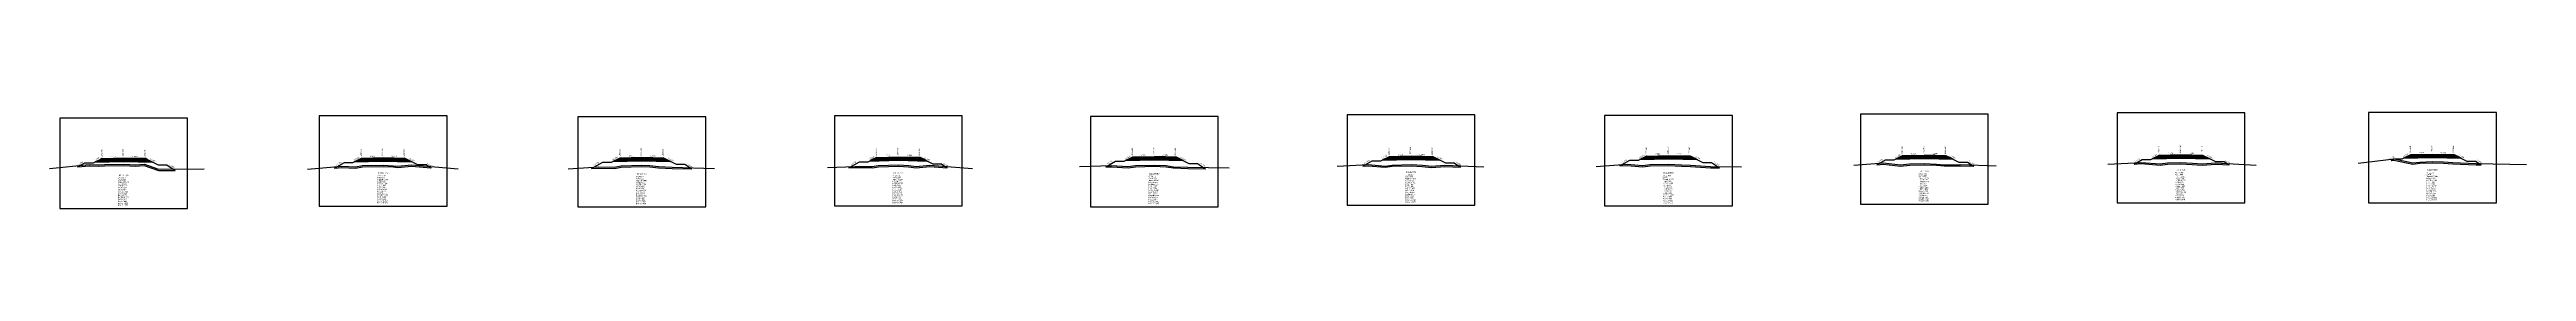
# Model space of a CAD drawing. Extents: x -7 to 78429, y 1189 to 1262.
# Drawn here: x 69236 to 69812, y 1191 to 1213 of the extents above; entities that cross this region are included whole.
import ezdxf
from ezdxf.enums import TextEntityAlignment as Align

# ---------------------------------------------------------------- set-up
doc = ezdxf.new("R2010")
doc.units = 0

msp = doc.modelspace()

# ---------------------------------------------------------------- linework, layer by layer
at = {"layer": 'A4_BORDER', "color": 7}
for points in [[(69238.833, 1190.614), (69268.533, 1190.614), (69268.533, 1211.614), (69238.833, 1211.614), (69238.833, 1190.614)], [(69299.074, 1191.156), (69328.774, 1191.156), (69328.774, 1212.156), (69299.074, 1212.156), (69299.074, 1191.156)], [(69359.139, 1190.938), (69388.839, 1190.938), (69388.839, 1211.938), (69359.139, 1211.938), (69359.139, 1190.938)], [(69418.735, 1191.182), (69448.435, 1191.182), (69448.435, 1212.182), (69418.735, 1212.182), (69418.735, 1191.182)], [(69478.188, 1190.992), (69507.888, 1190.992), (69507.888, 1211.992), (69478.188, 1211.992), (69478.188, 1190.992)], [(69537.792, 1191.362), (69567.492, 1191.362), (69567.492, 1212.362), (69537.792, 1212.362), (69537.792, 1191.362)], [(69597.585, 1191.206), (69627.285, 1191.206), (69627.285, 1212.206), (69597.585, 1212.206), (69597.585, 1191.206)], [(69656.988, 1191.564), (69686.688, 1191.564), (69686.688, 1212.564), (69656.988, 1212.564), (69656.988, 1191.564)], [(69716.587, 1191.877), (69746.287, 1191.877), (69746.287, 1212.877), (69716.587, 1212.877), (69716.587, 1191.877)], [(69774.99, 1191.909), (69804.69, 1191.909), (69804.69, 1212.909), (69774.99, 1212.909), (69774.99, 1191.909)]]:
    msp.add_lwpolyline(points, dxfattribs=at)
at = {"layer": 'CLEAR_GROUND', "color": 8}
for points in [[(69242.945, 1200.249), (69245.647, 1200.511), (69247.73, 1200.433), (69249.25, 1200.544), (69253.67, 1200.592), (69255.11, 1200.528), (69256.314, 1200.427), (69258.444, 1200.631), (69261.729, 1199.423), (69265.6, 1199.464)], [(69302.645, 1200.006), (69304.316, 1200.162), (69307.506, 1199.969), (69309.133, 1200.264), (69313.941, 1200.353), (69316.225, 1200.257), (69317.352, 1200.107), (69320.55, 1200.424), (69325.077, 1200.039)], [(69362.345, 1199.877), (69364.011, 1199.986), (69367.64, 1199.922), (69369.243, 1200.243), (69373.965, 1200.37), (69375.857, 1200.299), (69377.862, 1200.036), (69381.048, 1199.924), (69385.639, 1199.788)], [(69422.045, 1200.032), (69423.576, 1200.102), (69427.542, 1200.044), (69428.953, 1200.295), (69433.585, 1200.421), (69435.948, 1200.307), (69437.709, 1200.056), (69440.896, 1200.38), (69444.945, 1200.076)], [(69481.745, 1200.279), (69483.084, 1200.322), (69486.914, 1200.077), (69488.645, 1200.315), (69492.968, 1200.411), (69495.781, 1200.263), (69497.471, 1200.018), (69500.821, 1199.884), (69504.909, 1199.842)], [(69541.445, 1200.439), (69542.721, 1200.504), (69546.658, 1200.173), (69548.277, 1200.403), (69552.674, 1200.545), (69555.254, 1200.398), (69557.361, 1200.137), (69560.466, 1200.373), (69564.116, 1200.212)], [(69601.145, 1200.493), (69602.864, 1200.632), (69606.436, 1200.265), (69608.205, 1200.504), (69612.419, 1200.615), (69615.444, 1200.452), (69617.556, 1200.336), (69622.177, 1200.071), (69624.304, 1200.056)], [(69660.845, 1200.769), (69662.348, 1200.886), (69666.313, 1200.449), (69668.445, 1200.674), (69671.821, 1200.781), (69674.644, 1200.646), (69676.42, 1200.486), (69680.214, 1200.553), (69683.329, 1200.414)], [(69720.545, 1200.933), (69722.198, 1201.028), (69726.6, 1200.646), (69728.337, 1200.882), (69731.431, 1200.983), (69734.065, 1200.826), (69736.341, 1200.677), (69739.53, 1200.887), (69742.617, 1200.727)], [(69780.245, 1201.781), (69780.913, 1201.863), (69785.31, 1200.891), (69786.92, 1201.111), (69789.833, 1201.204), (69792.425, 1201.128), (69794.588, 1200.997), (69799.993, 1200.784), (69801.134, 1200.759)]]:
    msp.add_lwpolyline(points, dxfattribs=at)
at = {"layer": 'DESIGN_ROAD_TRIMMED', "color": 1}
for points in [[(69242.945, 1200.249), (69244.683, 1201.242), (69246.683, 1201.242), (69248.683, 1202.242), (69248.683, 1202.242), (69248.578, 1202.189), (69248.578, 1202.189), (69248.262, 1202.031), (69248.262, 1202.031), (69247.947, 1201.874), (69247.947, 1201.874), (69247.631, 1201.716), (69247.631, 1201.716), (69247.315, 1201.558), (69247.315, 1201.558), (69246.999, 1201.4), (69253.683, 1201.567), (69253.683, 1201.717), (69253.683, 1201.717), (69253.683, 1201.867), (69253.683, 1201.867), (69253.683, 1202.017), (69253.683, 1202.017), (69253.683, 1202.167), (69253.683, 1202.167), (69253.683, 1202.317), (69253.683, 1202.317), (69253.683, 1202.367), (69253.683, 1202.367), (69253.683, 1202.367), (69253.683, 1202.367), (69253.683, 1202.367), (69253.683, 1202.317), (69253.683, 1202.317), (69253.683, 1202.167), (69253.683, 1202.167), (69253.683, 1202.017), (69253.683, 1202.017), (69253.683, 1201.867), (69253.683, 1201.867), (69253.683, 1201.717), (69253.683, 1201.717), (69253.683, 1201.567), (69260.368, 1201.4), (69260.052, 1201.558), (69260.052, 1201.558), (69259.736, 1201.716), (69259.736, 1201.716), (69259.42, 1201.874), (69259.42, 1201.874), (69259.105, 1202.031), (69259.105, 1202.031), (69258.789, 1202.189), (69258.789, 1202.189), (69258.683, 1202.242), (69258.683, 1202.242), (69261.683, 1200.742), (69263.683, 1200.742), (69265.6, 1199.464)], [(69302.645, 1200.006), (69304.924, 1201.308), (69306.924, 1201.308), (69308.924, 1202.308), (69308.924, 1202.308), (69308.819, 1202.255), (69308.819, 1202.255), (69308.503, 1202.097), (69308.503, 1202.097), (69308.187, 1201.94), (69308.187, 1201.94), (69307.871, 1201.782), (69307.871, 1201.782), (69307.556, 1201.624), (69307.556, 1201.624), (69307.24, 1201.466), (69313.924, 1201.633), (69313.924, 1201.783), (69313.924, 1201.783), (69313.924, 1201.933), (69313.924, 1201.933), (69313.924, 1202.083), (69313.924, 1202.083), (69313.924, 1202.233), (69313.924, 1202.233), (69313.924, 1202.383), (69313.924, 1202.383), (69313.924, 1202.433), (69313.924, 1202.433), (69313.924, 1202.433), (69313.924, 1202.433), (69313.924, 1202.433), (69313.924, 1202.383), (69313.924, 1202.383), (69313.924, 1202.233), (69313.924, 1202.233), (69313.924, 1202.083), (69313.924, 1202.083), (69313.924, 1201.933), (69313.924, 1201.933), (69313.924, 1201.783), (69313.924, 1201.783), (69313.924, 1201.633), (69320.608, 1201.466), (69320.292, 1201.624), (69320.292, 1201.624), (69319.977, 1201.782), (69319.977, 1201.782), (69319.661, 1201.94), (69319.661, 1201.94), (69319.345, 1202.097), (69319.345, 1202.097), (69319.029, 1202.255), (69319.029, 1202.255), (69318.924, 1202.308), (69318.924, 1202.308), (69321.924, 1200.808), (69323.924, 1200.808), (69325.077, 1200.039)], [(69362.345, 1199.877), (69364.989, 1201.388), (69366.989, 1201.388), (69368.989, 1202.388), (69368.989, 1202.388), (69368.884, 1202.335), (69368.884, 1202.335), (69368.568, 1202.177), (69368.568, 1202.177), (69368.253, 1202.02), (69368.253, 1202.02), (69367.937, 1201.862), (69367.937, 1201.862), (69367.621, 1201.704), (69367.621, 1201.704), (69367.305, 1201.546), (69373.989, 1201.713), (69373.989, 1201.863), (69373.989, 1201.863), (69373.989, 1202.013), (69373.989, 1202.013), (69373.989, 1202.163), (69373.989, 1202.163), (69373.989, 1202.313), (69373.989, 1202.313), (69373.989, 1202.463), (69373.989, 1202.463), (69373.989, 1202.513), (69373.989, 1202.513), (69373.989, 1202.513), (69373.989, 1202.513), (69373.989, 1202.513), (69373.989, 1202.463), (69373.989, 1202.463), (69373.989, 1202.313), (69373.989, 1202.313), (69373.989, 1202.163), (69373.989, 1202.163), (69373.989, 1202.013), (69373.989, 1202.013), (69373.989, 1201.863), (69373.989, 1201.863), (69373.989, 1201.713), (69380.674, 1201.546), (69380.358, 1201.704), (69380.358, 1201.704), (69380.042, 1201.862), (69380.042, 1201.862), (69379.726, 1202.02), (69379.726, 1202.02), (69379.411, 1202.177), (69379.411, 1202.177), (69379.095, 1202.335), (69379.095, 1202.335), (69378.989, 1202.388), (69378.989, 1202.388), (69381.989, 1200.888), (69383.989, 1200.888), (69385.639, 1199.788)], [(69422.045, 1200.032), (69424.585, 1201.483), (69426.585, 1201.483), (69428.585, 1202.483), (69428.585, 1202.483), (69428.48, 1202.43), (69428.48, 1202.43), (69428.164, 1202.272), (69428.164, 1202.272), (69427.848, 1202.115), (69427.848, 1202.115), (69427.532, 1201.957), (69427.532, 1201.957), (69427.217, 1201.799), (69427.217, 1201.799), (69426.901, 1201.641), (69433.585, 1201.808), (69433.585, 1201.958), (69433.585, 1201.958), (69433.585, 1202.108), (69433.585, 1202.108), (69433.585, 1202.258), (69433.585, 1202.258), (69433.585, 1202.408), (69433.585, 1202.408), (69433.585, 1202.558), (69433.585, 1202.558), (69433.585, 1202.608), (69433.585, 1202.608), (69433.585, 1202.608), (69433.585, 1202.608), (69433.585, 1202.608), (69433.585, 1202.558), (69433.585, 1202.558), (69433.585, 1202.408), (69433.585, 1202.408), (69433.585, 1202.258), (69433.585, 1202.258), (69433.585, 1202.108), (69433.585, 1202.108), (69433.585, 1201.958), (69433.585, 1201.958), (69433.585, 1201.808), (69440.269, 1201.641), (69439.953, 1201.799), (69439.953, 1201.799), (69439.638, 1201.957), (69439.638, 1201.957), (69439.322, 1202.115), (69439.322, 1202.115), (69439.006, 1202.272), (69439.006, 1202.272), (69438.69, 1202.43), (69438.69, 1202.43), (69438.585, 1202.483), (69438.585, 1202.483), (69441.585, 1200.983), (69443.585, 1200.983), (69444.945, 1200.076)], [(69481.745, 1200.279), (69484.038, 1201.589), (69486.038, 1201.589), (69488.038, 1202.589), (69488.038, 1202.589), (69487.933, 1202.536), (69487.933, 1202.536), (69487.617, 1202.378), (69487.617, 1202.378), (69487.301, 1202.221), (69487.301, 1202.221), (69486.985, 1202.063), (69486.985, 1202.063), (69486.67, 1201.905), (69486.67, 1201.905), (69486.354, 1201.747), (69493.038, 1201.914), (69493.038, 1202.064), (69493.038, 1202.064), (69493.038, 1202.214), (69493.038, 1202.214), (69493.038, 1202.364), (69493.038, 1202.364), (69493.038, 1202.514), (69493.038, 1202.514), (69493.038, 1202.664), (69493.038, 1202.664), (69493.038, 1202.714), (69493.038, 1202.714), (69493.038, 1202.714), (69493.038, 1202.714), (69493.038, 1202.714), (69493.038, 1202.664), (69493.038, 1202.664), (69493.038, 1202.514), (69493.038, 1202.514), (69493.038, 1202.364), (69493.038, 1202.364), (69493.038, 1202.214), (69493.038, 1202.214), (69493.038, 1202.064), (69493.038, 1202.064), (69493.038, 1201.914), (69499.722, 1201.747), (69499.406, 1201.905), (69499.406, 1201.905), (69499.091, 1202.063), (69499.091, 1202.063), (69498.775, 1202.221), (69498.775, 1202.221), (69498.459, 1202.378), (69498.459, 1202.378), (69498.143, 1202.536), (69498.143, 1202.536), (69498.038, 1202.589), (69498.038, 1202.589), (69501.038, 1201.089), (69503.038, 1201.089), (69504.909, 1199.842)], [(69541.445, 1200.439), (69543.642, 1201.695), (69545.642, 1201.695), (69547.642, 1202.695), (69547.642, 1202.695), (69547.537, 1202.642), (69547.537, 1202.642), (69547.221, 1202.484), (69547.221, 1202.484), (69546.906, 1202.327), (69546.906, 1202.327), (69546.59, 1202.169), (69546.59, 1202.169), (69546.274, 1202.011), (69546.274, 1202.011), (69545.958, 1201.853), (69552.642, 1202.02), (69552.642, 1202.17), (69552.642, 1202.17), (69552.642, 1202.32), (69552.642, 1202.32), (69552.642, 1202.47), (69552.642, 1202.47), (69552.642, 1202.62), (69552.642, 1202.62), (69552.642, 1202.77), (69552.642, 1202.77), (69552.642, 1202.82), (69552.642, 1202.82), (69552.642, 1202.82), (69552.642, 1202.82), (69552.642, 1202.82), (69552.642, 1202.77), (69552.642, 1202.77), (69552.642, 1202.62), (69552.642, 1202.62), (69552.642, 1202.47), (69552.642, 1202.47), (69552.642, 1202.32), (69552.642, 1202.32), (69552.642, 1202.17), (69552.642, 1202.17), (69552.642, 1202.02), (69559.327, 1201.853), (69559.011, 1202.011), (69559.011, 1202.011), (69558.695, 1202.169), (69558.695, 1202.169), (69558.379, 1202.327), (69558.379, 1202.327), (69558.063, 1202.484), (69558.063, 1202.484), (69557.748, 1202.642), (69557.748, 1202.642), (69557.642, 1202.695), (69557.642, 1202.695), (69560.642, 1201.195), (69562.642, 1201.195), (69564.116, 1200.212)], [(69601.145, 1200.493), (69603.435, 1201.802), (69605.435, 1201.802), (69607.435, 1202.802), (69607.435, 1202.802), (69607.33, 1202.749), (69607.33, 1202.749), (69607.014, 1202.591), (69607.014, 1202.591), (69606.698, 1202.434), (69606.698, 1202.434), (69606.382, 1202.276), (69606.382, 1202.276), (69606.066, 1202.118), (69606.066, 1202.118), (69605.751, 1201.96), (69612.435, 1202.127), (69612.435, 1202.277), (69612.435, 1202.277), (69612.435, 1202.427), (69612.435, 1202.427), (69612.435, 1202.577), (69612.435, 1202.577), (69612.435, 1202.727), (69612.435, 1202.727), (69612.435, 1202.877), (69612.435, 1202.877), (69612.435, 1202.927), (69612.435, 1202.927), (69612.435, 1202.927), (69612.435, 1202.927), (69612.435, 1202.927), (69612.435, 1202.877), (69612.435, 1202.877), (69612.435, 1202.727), (69612.435, 1202.727), (69612.435, 1202.577), (69612.435, 1202.577), (69612.435, 1202.427), (69612.435, 1202.427), (69612.435, 1202.277), (69612.435, 1202.277), (69612.435, 1202.127), (69619.119, 1201.96), (69618.803, 1202.118), (69618.803, 1202.118), (69618.487, 1202.276), (69618.487, 1202.276), (69618.172, 1202.434), (69618.172, 1202.434), (69617.856, 1202.591), (69617.856, 1202.591), (69617.54, 1202.749), (69617.54, 1202.749), (69617.435, 1202.802), (69617.435, 1202.802), (69620.435, 1201.302), (69622.435, 1201.302), (69624.304, 1200.056)], [(69660.845, 1200.769), (69662.838, 1201.908), (69664.838, 1201.908), (69666.838, 1202.908), (69666.838, 1202.908), (69666.733, 1202.855), (69666.733, 1202.855), (69666.417, 1202.697), (69666.417, 1202.697), (69666.102, 1202.54), (69666.102, 1202.54), (69665.786, 1202.382), (69665.786, 1202.382), (69665.47, 1202.224), (69665.47, 1202.224), (69665.154, 1202.066), (69671.838, 1202.233), (69671.838, 1202.383), (69671.838, 1202.383), (69671.838, 1202.533), (69671.838, 1202.533), (69671.838, 1202.683), (69671.838, 1202.683), (69671.838, 1202.833), (69671.838, 1202.833), (69671.838, 1202.983), (69671.838, 1202.983), (69671.838, 1203.033), (69671.838, 1203.033), (69671.838, 1203.033), (69671.838, 1203.033), (69671.838, 1203.033), (69671.838, 1202.983), (69671.838, 1202.983), (69671.838, 1202.833), (69671.838, 1202.833), (69671.838, 1202.683), (69671.838, 1202.683), (69671.838, 1202.533), (69671.838, 1202.533), (69671.838, 1202.383), (69671.838, 1202.383), (69671.838, 1202.233), (69678.523, 1202.066), (69678.207, 1202.224), (69678.207, 1202.224), (69677.891, 1202.382), (69677.891, 1202.382), (69677.575, 1202.54), (69677.575, 1202.54), (69677.259, 1202.697), (69677.259, 1202.697), (69676.944, 1202.855), (69676.944, 1202.855), (69676.838, 1202.908), (69676.838, 1202.908), (69679.838, 1201.408), (69681.838, 1201.408), (69683.329, 1200.414)], [(69720.545, 1200.933), (69722.437, 1202.014), (69724.437, 1202.014), (69726.437, 1203.014), (69726.437, 1203.014), (69726.332, 1202.961), (69726.332, 1202.961), (69726.016, 1202.803), (69726.016, 1202.803), (69725.701, 1202.646), (69725.701, 1202.646), (69725.385, 1202.488), (69725.385, 1202.488), (69725.069, 1202.33), (69725.069, 1202.33), (69724.753, 1202.172), (69731.437, 1202.339), (69731.437, 1202.489), (69731.437, 1202.489), (69731.437, 1202.639), (69731.437, 1202.639), (69731.437, 1202.789), (69731.437, 1202.789), (69731.437, 1202.939), (69731.437, 1202.939), (69731.437, 1203.089), (69731.437, 1203.089), (69731.437, 1203.139), (69731.437, 1203.139), (69731.437, 1203.139), (69731.437, 1203.139), (69731.437, 1203.139), (69731.437, 1203.089), (69731.437, 1203.089), (69731.437, 1202.939), (69731.437, 1202.939), (69731.437, 1202.789), (69731.437, 1202.789), (69731.437, 1202.639), (69731.437, 1202.639), (69731.437, 1202.489), (69731.437, 1202.489), (69731.437, 1202.339), (69738.122, 1202.172), (69737.806, 1202.33), (69737.806, 1202.33), (69737.49, 1202.488), (69737.49, 1202.488), (69737.174, 1202.646), (69737.174, 1202.646), (69736.858, 1202.803), (69736.858, 1202.803), (69736.543, 1202.961), (69736.543, 1202.961), (69736.437, 1203.014), (69736.437, 1203.014), (69739.437, 1201.514), (69741.437, 1201.514), (69742.617, 1200.727)], [(69780.245, 1201.781), (69780.84, 1202.121), (69782.84, 1202.121), (69784.84, 1203.121), (69784.84, 1203.121), (69784.735, 1203.068), (69784.735, 1203.068), (69784.419, 1202.91), (69784.419, 1202.91), (69784.103, 1202.753), (69784.103, 1202.753), (69783.788, 1202.595), (69783.788, 1202.595), (69783.472, 1202.437), (69783.472, 1202.437), (69783.156, 1202.279), (69789.84, 1202.446), (69789.84, 1202.596), (69789.84, 1202.596), (69789.84, 1202.746), (69789.84, 1202.746), (69789.84, 1202.896), (69789.84, 1202.896), (69789.84, 1203.046), (69789.84, 1203.046), (69789.84, 1203.196), (69789.84, 1203.196), (69789.84, 1203.246), (69789.84, 1203.246), (69789.84, 1203.246), (69789.84, 1203.246), (69789.84, 1203.246), (69789.84, 1203.196), (69789.84, 1203.196), (69789.84, 1203.046), (69789.84, 1203.046), (69789.84, 1202.896), (69789.84, 1202.896), (69789.84, 1202.746), (69789.84, 1202.746), (69789.84, 1202.596), (69789.84, 1202.596), (69789.84, 1202.446), (69796.525, 1202.279), (69796.209, 1202.437), (69796.209, 1202.437), (69795.893, 1202.595), (69795.893, 1202.595), (69795.577, 1202.753), (69795.577, 1202.753), (69795.261, 1202.91), (69795.261, 1202.91), (69794.946, 1203.068), (69794.946, 1203.068), (69794.84, 1203.121), (69794.84, 1203.121), (69797.84, 1201.621), (69799.84, 1201.621), (69801.134, 1200.759)]]:
    msp.add_lwpolyline(points, dxfattribs=at)
at = {"layer": 'FINISHED_ROAD', "color": 2}
for points in [[(69244.683, 1201.242), (69246.683, 1201.242), (69248.683, 1202.242), (69248.683, 1202.242), (69253.683, 1202.367), (69258.683, 1202.242), (69258.683, 1202.242), (69261.683, 1200.742), (69263.683, 1200.742)], [(69304.924, 1201.308), (69306.924, 1201.308), (69308.924, 1202.308), (69308.924, 1202.308), (69313.924, 1202.433), (69318.924, 1202.308), (69318.924, 1202.308), (69321.924, 1200.808), (69323.924, 1200.808)], [(69364.989, 1201.388), (69366.989, 1201.388), (69368.989, 1202.388), (69368.989, 1202.388), (69373.989, 1202.513), (69378.989, 1202.388), (69378.989, 1202.388), (69381.989, 1200.888), (69383.989, 1200.888)], [(69424.585, 1201.483), (69426.585, 1201.483), (69428.585, 1202.483), (69428.585, 1202.483), (69433.585, 1202.608), (69438.585, 1202.483), (69438.585, 1202.483), (69441.585, 1200.983), (69443.585, 1200.983)], [(69484.038, 1201.589), (69486.038, 1201.589), (69488.038, 1202.589), (69488.038, 1202.589), (69493.038, 1202.714), (69498.038, 1202.589), (69498.038, 1202.589), (69501.038, 1201.089), (69503.038, 1201.089)], [(69543.642, 1201.695), (69545.642, 1201.695), (69547.642, 1202.695), (69547.642, 1202.695), (69552.642, 1202.82), (69557.642, 1202.695), (69557.642, 1202.695), (69560.642, 1201.195), (69562.642, 1201.195)], [(69603.435, 1201.802), (69605.435, 1201.802), (69607.435, 1202.802), (69607.435, 1202.802), (69612.435, 1202.927), (69617.435, 1202.802), (69617.435, 1202.802), (69620.435, 1201.302), (69622.435, 1201.302)], [(69662.838, 1201.908), (69664.838, 1201.908), (69666.838, 1202.908), (69666.838, 1202.908), (69671.838, 1203.033), (69676.838, 1202.908), (69676.838, 1202.908), (69679.838, 1201.408), (69681.838, 1201.408)], [(69722.437, 1202.014), (69724.437, 1202.014), (69726.437, 1203.014), (69726.437, 1203.014), (69731.437, 1203.139), (69736.437, 1203.014), (69736.437, 1203.014), (69739.437, 1201.514), (69741.437, 1201.514)], [(69780.84, 1202.121), (69782.84, 1202.121), (69784.84, 1203.121), (69784.84, 1203.121), (69789.84, 1203.246), (69794.84, 1203.121), (69794.84, 1203.121), (69797.84, 1201.621), (69799.84, 1201.621)]]:
    msp.add_lwpolyline(points, dxfattribs=at)
at = {"layer": 'LAYER_0', "color": 4}
for points in [[(69248.683, 1202.242), (69248.578, 1202.189), (69253.683, 1202.317), (69253.683, 1202.367)], [(69308.924, 1202.308), (69308.819, 1202.255), (69313.924, 1202.383), (69313.924, 1202.433)], [(69368.989, 1202.388), (69368.884, 1202.335), (69373.989, 1202.463), (69373.989, 1202.513)], [(69428.585, 1202.483), (69428.48, 1202.43), (69433.585, 1202.558), (69433.585, 1202.608)], [(69488.038, 1202.589), (69487.933, 1202.536), (69493.038, 1202.664), (69493.038, 1202.714)], [(69547.642, 1202.695), (69547.537, 1202.642), (69552.642, 1202.77), (69552.642, 1202.82)], [(69607.435, 1202.802), (69607.33, 1202.749), (69612.435, 1202.877), (69612.435, 1202.927)], [(69666.838, 1202.908), (69666.733, 1202.855), (69671.838, 1202.983), (69671.838, 1203.033)], [(69726.437, 1203.014), (69726.332, 1202.961), (69731.437, 1203.089), (69731.437, 1203.139)], [(69784.84, 1203.121), (69784.735, 1203.068), (69789.84, 1203.196), (69789.84, 1203.246)]]:
    msp.add_lwpolyline(points, dxfattribs=at)
at = {"layer": 'LAYER_1', "color": 4}
for points in [[(69248.578, 1202.189), (69248.262, 1202.031), (69253.683, 1202.167), (69253.683, 1202.317)], [(69308.819, 1202.255), (69308.503, 1202.097), (69313.924, 1202.233), (69313.924, 1202.383)], [(69368.884, 1202.335), (69368.568, 1202.177), (69373.989, 1202.313), (69373.989, 1202.463)], [(69428.48, 1202.43), (69428.164, 1202.272), (69433.585, 1202.408), (69433.585, 1202.558)], [(69487.933, 1202.536), (69487.617, 1202.378), (69493.038, 1202.514), (69493.038, 1202.664)], [(69547.537, 1202.642), (69547.221, 1202.484), (69552.642, 1202.62), (69552.642, 1202.77)], [(69607.33, 1202.749), (69607.014, 1202.591), (69612.435, 1202.727), (69612.435, 1202.877)], [(69666.733, 1202.855), (69666.417, 1202.697), (69671.838, 1202.833), (69671.838, 1202.983)], [(69726.332, 1202.961), (69726.016, 1202.803), (69731.437, 1202.939), (69731.437, 1203.089)], [(69784.735, 1203.068), (69784.419, 1202.91), (69789.84, 1203.046), (69789.84, 1203.196)]]:
    msp.add_lwpolyline(points, dxfattribs=at)
at = {"layer": 'LAYER_10', "color": 6}
for points in [[(69499.091, 1202.063), (69499.406, 1201.905), (69493.038, 1202.064), (69493.038, 1202.214)], [(69558.695, 1202.169), (69559.011, 1202.011), (69552.642, 1202.17), (69552.642, 1202.32)], [(69618.487, 1202.276), (69618.803, 1202.118), (69612.435, 1202.277), (69612.435, 1202.427)], [(69677.891, 1202.382), (69678.207, 1202.224), (69671.838, 1202.383), (69671.838, 1202.533)], [(69737.49, 1202.488), (69737.806, 1202.33), (69731.437, 1202.489), (69731.437, 1202.639)], [(69795.893, 1202.595), (69796.209, 1202.437), (69789.84, 1202.596), (69789.84, 1202.746)], [(69259.736, 1201.716), (69260.052, 1201.558), (69253.683, 1201.717), (69253.683, 1201.867)], [(69319.977, 1201.782), (69320.292, 1201.624), (69313.924, 1201.783), (69313.924, 1201.933)], [(69380.042, 1201.862), (69380.358, 1201.704), (69373.989, 1201.863), (69373.989, 1202.013)], [(69439.638, 1201.957), (69439.953, 1201.799), (69433.585, 1201.958), (69433.585, 1202.108)]]:
    msp.add_lwpolyline(points, dxfattribs=at)
at = {"layer": 'LAYER_11', "color": 6}
for points in [[(69618.803, 1202.118), (69619.119, 1201.96), (69612.435, 1202.127), (69612.435, 1202.277)], [(69678.207, 1202.224), (69678.523, 1202.066), (69671.838, 1202.233), (69671.838, 1202.383)], [(69737.806, 1202.33), (69738.122, 1202.172), (69731.437, 1202.339), (69731.437, 1202.489)], [(69796.209, 1202.437), (69796.525, 1202.279), (69789.84, 1202.446), (69789.84, 1202.596)], [(69260.052, 1201.558), (69260.368, 1201.4), (69253.683, 1201.567), (69253.683, 1201.717)], [(69320.292, 1201.624), (69320.608, 1201.466), (69313.924, 1201.633), (69313.924, 1201.783)], [(69380.358, 1201.704), (69380.674, 1201.546), (69373.989, 1201.713), (69373.989, 1201.863)], [(69439.953, 1201.799), (69440.269, 1201.641), (69433.585, 1201.808), (69433.585, 1201.958)], [(69499.406, 1201.905), (69499.722, 1201.747), (69493.038, 1201.914), (69493.038, 1202.064)], [(69559.011, 1202.011), (69559.327, 1201.853), (69552.642, 1202.02), (69552.642, 1202.17)]]:
    msp.add_lwpolyline(points, dxfattribs=at)
at = {"layer": 'LAYER_2', "color": 4}
for points in [[(69308.503, 1202.097), (69308.187, 1201.94), (69313.924, 1202.083), (69313.924, 1202.233)], [(69368.568, 1202.177), (69368.253, 1202.02), (69373.989, 1202.163), (69373.989, 1202.313)], [(69428.164, 1202.272), (69427.848, 1202.115), (69433.585, 1202.258), (69433.585, 1202.408)], [(69487.617, 1202.378), (69487.301, 1202.221), (69493.038, 1202.364), (69493.038, 1202.514)], [(69547.221, 1202.484), (69546.906, 1202.327), (69552.642, 1202.47), (69552.642, 1202.62)], [(69607.014, 1202.591), (69606.698, 1202.434), (69612.435, 1202.577), (69612.435, 1202.727)], [(69666.417, 1202.697), (69666.102, 1202.54), (69671.838, 1202.683), (69671.838, 1202.833)], [(69726.016, 1202.803), (69725.701, 1202.646), (69731.437, 1202.789), (69731.437, 1202.939)], [(69784.419, 1202.91), (69784.103, 1202.753), (69789.84, 1202.896), (69789.84, 1203.046)], [(69248.262, 1202.031), (69247.947, 1201.874), (69253.683, 1202.017), (69253.683, 1202.167)]]:
    msp.add_lwpolyline(points, dxfattribs=at)
at = {"layer": 'LAYER_3', "color": 4}
for points in [[(69427.848, 1202.115), (69427.532, 1201.957), (69433.585, 1202.108), (69433.585, 1202.258)], [(69487.301, 1202.221), (69486.985, 1202.063), (69493.038, 1202.214), (69493.038, 1202.364)], [(69546.906, 1202.327), (69546.59, 1202.169), (69552.642, 1202.32), (69552.642, 1202.47)], [(69606.698, 1202.434), (69606.382, 1202.276), (69612.435, 1202.427), (69612.435, 1202.577)], [(69666.102, 1202.54), (69665.786, 1202.382), (69671.838, 1202.533), (69671.838, 1202.683)], [(69725.701, 1202.646), (69725.385, 1202.488), (69731.437, 1202.639), (69731.437, 1202.789)], [(69784.103, 1202.753), (69783.788, 1202.595), (69789.84, 1202.746), (69789.84, 1202.896)], [(69247.947, 1201.874), (69247.631, 1201.716), (69253.683, 1201.867), (69253.683, 1202.017)], [(69308.187, 1201.94), (69307.871, 1201.782), (69313.924, 1201.933), (69313.924, 1202.083)], [(69368.253, 1202.02), (69367.937, 1201.862), (69373.989, 1202.013), (69373.989, 1202.163)]]:
    msp.add_lwpolyline(points, dxfattribs=at)
at = {"layer": 'LAYER_4', "color": 4}
for points in [[(69486.985, 1202.063), (69486.67, 1201.905), (69493.038, 1202.064), (69493.038, 1202.214)], [(69546.59, 1202.169), (69546.274, 1202.011), (69552.642, 1202.17), (69552.642, 1202.32)], [(69606.382, 1202.276), (69606.066, 1202.118), (69612.435, 1202.277), (69612.435, 1202.427)], [(69665.786, 1202.382), (69665.47, 1202.224), (69671.838, 1202.383), (69671.838, 1202.533)], [(69725.385, 1202.488), (69725.069, 1202.33), (69731.437, 1202.489), (69731.437, 1202.639)], [(69783.788, 1202.595), (69783.472, 1202.437), (69789.84, 1202.596), (69789.84, 1202.746)], [(69247.631, 1201.716), (69247.315, 1201.558), (69253.683, 1201.717), (69253.683, 1201.867)], [(69307.871, 1201.782), (69307.556, 1201.624), (69313.924, 1201.783), (69313.924, 1201.933)], [(69367.937, 1201.862), (69367.621, 1201.704), (69373.989, 1201.863), (69373.989, 1202.013)], [(69427.532, 1201.957), (69427.217, 1201.799), (69433.585, 1201.958), (69433.585, 1202.108)]]:
    msp.add_lwpolyline(points, dxfattribs=at)
at = {"layer": 'LAYER_5', "color": 4}
for points in [[(69606.066, 1202.118), (69605.751, 1201.96), (69612.435, 1202.127), (69612.435, 1202.277)], [(69665.47, 1202.224), (69665.154, 1202.066), (69671.838, 1202.233), (69671.838, 1202.383)], [(69725.069, 1202.33), (69724.753, 1202.172), (69731.437, 1202.339), (69731.437, 1202.489)], [(69783.472, 1202.437), (69783.156, 1202.279), (69789.84, 1202.446), (69789.84, 1202.596)], [(69247.315, 1201.558), (69246.999, 1201.4), (69253.683, 1201.567), (69253.683, 1201.717)], [(69307.556, 1201.624), (69307.24, 1201.466), (69313.924, 1201.633), (69313.924, 1201.783)], [(69367.621, 1201.704), (69367.305, 1201.546), (69373.989, 1201.713), (69373.989, 1201.863)], [(69427.217, 1201.799), (69426.901, 1201.641), (69433.585, 1201.808), (69433.585, 1201.958)], [(69486.67, 1201.905), (69486.354, 1201.747), (69493.038, 1201.914), (69493.038, 1202.064)], [(69546.274, 1202.011), (69545.958, 1201.853), (69552.642, 1202.02), (69552.642, 1202.17)]]:
    msp.add_lwpolyline(points, dxfattribs=at)
at = {"layer": 'LAYER_6', "color": 6}
for points in [[(69258.683, 1202.242), (69258.789, 1202.189), (69253.683, 1202.317), (69253.683, 1202.367)], [(69318.924, 1202.308), (69319.029, 1202.255), (69313.924, 1202.383), (69313.924, 1202.433)], [(69378.989, 1202.388), (69379.095, 1202.335), (69373.989, 1202.463), (69373.989, 1202.513)], [(69438.585, 1202.483), (69438.69, 1202.43), (69433.585, 1202.558), (69433.585, 1202.608)], [(69498.038, 1202.589), (69498.143, 1202.536), (69493.038, 1202.664), (69493.038, 1202.714)], [(69557.642, 1202.695), (69557.748, 1202.642), (69552.642, 1202.77), (69552.642, 1202.82)], [(69617.435, 1202.802), (69617.54, 1202.749), (69612.435, 1202.877), (69612.435, 1202.927)], [(69676.838, 1202.908), (69676.944, 1202.855), (69671.838, 1202.983), (69671.838, 1203.033)], [(69736.437, 1203.014), (69736.543, 1202.961), (69731.437, 1203.089), (69731.437, 1203.139)], [(69794.84, 1203.121), (69794.946, 1203.068), (69789.84, 1203.196), (69789.84, 1203.246)]]:
    msp.add_lwpolyline(points, dxfattribs=at)
at = {"layer": 'LAYER_7', "color": 6}
for points in [[(69258.789, 1202.189), (69259.105, 1202.031), (69253.683, 1202.167), (69253.683, 1202.317)], [(69319.029, 1202.255), (69319.345, 1202.097), (69313.924, 1202.233), (69313.924, 1202.383)], [(69379.095, 1202.335), (69379.411, 1202.177), (69373.989, 1202.313), (69373.989, 1202.463)], [(69438.69, 1202.43), (69439.006, 1202.272), (69433.585, 1202.408), (69433.585, 1202.558)], [(69498.143, 1202.536), (69498.459, 1202.378), (69493.038, 1202.514), (69493.038, 1202.664)], [(69557.748, 1202.642), (69558.063, 1202.484), (69552.642, 1202.62), (69552.642, 1202.77)], [(69617.54, 1202.749), (69617.856, 1202.591), (69612.435, 1202.727), (69612.435, 1202.877)], [(69676.944, 1202.855), (69677.259, 1202.697), (69671.838, 1202.833), (69671.838, 1202.983)], [(69736.543, 1202.961), (69736.858, 1202.803), (69731.437, 1202.939), (69731.437, 1203.089)], [(69794.946, 1203.068), (69795.261, 1202.91), (69789.84, 1203.046), (69789.84, 1203.196)]]:
    msp.add_lwpolyline(points, dxfattribs=at)
at = {"layer": 'LAYER_8', "color": 6}
for points in [[(69319.345, 1202.097), (69319.661, 1201.94), (69313.924, 1202.083), (69313.924, 1202.233)], [(69379.411, 1202.177), (69379.726, 1202.02), (69373.989, 1202.163), (69373.989, 1202.313)], [(69439.006, 1202.272), (69439.322, 1202.115), (69433.585, 1202.258), (69433.585, 1202.408)], [(69498.459, 1202.378), (69498.775, 1202.221), (69493.038, 1202.364), (69493.038, 1202.514)], [(69558.063, 1202.484), (69558.379, 1202.327), (69552.642, 1202.47), (69552.642, 1202.62)], [(69617.856, 1202.591), (69618.172, 1202.434), (69612.435, 1202.577), (69612.435, 1202.727)], [(69677.259, 1202.697), (69677.575, 1202.54), (69671.838, 1202.683), (69671.838, 1202.833)], [(69736.858, 1202.803), (69737.174, 1202.646), (69731.437, 1202.789), (69731.437, 1202.939)], [(69795.261, 1202.91), (69795.577, 1202.753), (69789.84, 1202.896), (69789.84, 1203.046)], [(69259.105, 1202.031), (69259.42, 1201.874), (69253.683, 1202.017), (69253.683, 1202.167)]]:
    msp.add_lwpolyline(points, dxfattribs=at)
at = {"layer": 'LAYER_9', "color": 6}
for points in [[(69439.322, 1202.115), (69439.638, 1201.957), (69433.585, 1202.108), (69433.585, 1202.258)], [(69498.775, 1202.221), (69499.091, 1202.063), (69493.038, 1202.214), (69493.038, 1202.364)], [(69558.379, 1202.327), (69558.695, 1202.169), (69552.642, 1202.32), (69552.642, 1202.47)], [(69618.172, 1202.434), (69618.487, 1202.276), (69612.435, 1202.427), (69612.435, 1202.577)], [(69677.575, 1202.54), (69677.891, 1202.382), (69671.838, 1202.533), (69671.838, 1202.683)], [(69737.174, 1202.646), (69737.49, 1202.488), (69731.437, 1202.639), (69731.437, 1202.789)], [(69795.577, 1202.753), (69795.893, 1202.595), (69789.84, 1202.746), (69789.84, 1202.896)], [(69259.42, 1201.874), (69259.736, 1201.716), (69253.683, 1201.867), (69253.683, 1202.017)], [(69319.661, 1201.94), (69319.977, 1201.782), (69313.924, 1201.933), (69313.924, 1202.083)], [(69379.726, 1202.02), (69380.042, 1201.862), (69373.989, 1202.013), (69373.989, 1202.163)]]:
    msp.add_lwpolyline(points, dxfattribs=at)
at = {"layer": 'NATURAL_GROUND', "color": 3}
for points in [[(69236.459, 1199.919), (69245.638, 1200.812), (69247.724, 1200.733), (69249.237, 1200.844), (69253.675, 1200.892), (69255.129, 1200.827), (69256.312, 1200.728), (69258.483, 1200.936), (69261.78, 1199.724), (69272.391, 1199.836)], [(69296.388, 1199.721), (69304.311, 1200.463), (69307.488, 1200.271), (69309.103, 1200.564), (69313.945, 1200.653), (69316.251, 1200.556), (69317.357, 1200.409), (69320.548, 1200.725), (69331.366, 1199.806)], [(69356.929, 1199.823), (69364.003, 1200.286), (69367.612, 1200.223), (69369.209, 1200.542), (69373.966, 1200.67), (69375.882, 1200.598), (69377.886, 1200.335), (69381.057, 1200.224), (69390.854, 1199.934)], [(69417.088, 1200.104), (69423.571, 1200.402), (69427.518, 1200.344), (69428.922, 1200.594), (69433.588, 1200.721), (69435.976, 1200.606), (69437.715, 1200.358), (69440.892, 1200.681), (69450.827, 1199.936)], [(69475.615, 1200.382), (69483.089, 1200.622), (69486.903, 1200.378), (69488.621, 1200.615), (69492.973, 1200.711), (69495.811, 1200.562), (69497.499, 1200.317), (69500.829, 1200.184), (69510.377, 1200.085)], [(69535.504, 1200.437), (69542.726, 1200.805), (69546.649, 1200.475), (69548.251, 1200.702), (69552.677, 1200.845), (69555.281, 1200.697), (69557.368, 1200.438), (69560.461, 1200.674), (69569.541, 1200.273)], [(69595.622, 1200.35), (69602.867, 1200.933), (69606.431, 1200.567), (69608.181, 1200.803), (69612.423, 1200.915), (69615.46, 1200.752), (69617.573, 1200.636), (69622.187, 1200.371), (69629.361, 1200.319)], [(69655.473, 1200.652), (69662.352, 1201.187), (69666.313, 1200.751), (69668.424, 1200.974), (69671.823, 1201.081), (69674.664, 1200.945), (69676.43, 1200.786), (69680.218, 1200.853), (69688.523, 1200.483)], [(69714.461, 1200.881), (69722.202, 1201.329), (69726.592, 1200.948), (69728.311, 1201.181), (69731.435, 1201.283), (69734.083, 1201.125), (69736.34, 1200.978), (69739.528, 1201.188), (69748.9, 1200.702)], [(69772.598, 1201.142), (69780.927, 1202.167), (69785.322, 1201.195), (69786.894, 1201.41), (69789.832, 1201.504), (69792.438, 1201.428), (69794.603, 1201.297), (69800.002, 1201.084), (69811.676, 1200.822)]]:
    msp.add_lwpolyline(points, dxfattribs=at)
at = {"layer": 'STRUCTURE_LEFT', "color": 4}
for points in [[(69248.683, 1202.242), (69248.578, 1202.189), (69248.578, 1202.189), (69248.262, 1202.031), (69248.262, 1202.031), (69247.947, 1201.874), (69247.947, 1201.874), (69247.631, 1201.716), (69247.631, 1201.716), (69247.315, 1201.558), (69247.315, 1201.558), (69246.999, 1201.4), (69253.683, 1201.567), (69253.683, 1201.717), (69253.683, 1201.717), (69253.683, 1201.867), (69253.683, 1201.867), (69253.683, 1202.017), (69253.683, 1202.017), (69253.683, 1202.167), (69253.683, 1202.167), (69253.683, 1202.317), (69253.683, 1202.317), (69253.683, 1202.367), (69253.683, 1202.367)], [(69308.924, 1202.308), (69308.819, 1202.255), (69308.819, 1202.255), (69308.503, 1202.097), (69308.503, 1202.097), (69308.187, 1201.94), (69308.187, 1201.94), (69307.871, 1201.782), (69307.871, 1201.782), (69307.556, 1201.624), (69307.556, 1201.624), (69307.24, 1201.466), (69313.924, 1201.633), (69313.924, 1201.783), (69313.924, 1201.783), (69313.924, 1201.933), (69313.924, 1201.933), (69313.924, 1202.083), (69313.924, 1202.083), (69313.924, 1202.233), (69313.924, 1202.233), (69313.924, 1202.383), (69313.924, 1202.383), (69313.924, 1202.433), (69313.924, 1202.433)], [(69368.989, 1202.388), (69368.884, 1202.335), (69368.884, 1202.335), (69368.568, 1202.177), (69368.568, 1202.177), (69368.253, 1202.02), (69368.253, 1202.02), (69367.937, 1201.862), (69367.937, 1201.862), (69367.621, 1201.704), (69367.621, 1201.704), (69367.305, 1201.546), (69373.989, 1201.713), (69373.989, 1201.863), (69373.989, 1201.863), (69373.989, 1202.013), (69373.989, 1202.013), (69373.989, 1202.163), (69373.989, 1202.163), (69373.989, 1202.313), (69373.989, 1202.313), (69373.989, 1202.463), (69373.989, 1202.463), (69373.989, 1202.513), (69373.989, 1202.513)], [(69428.585, 1202.483), (69428.48, 1202.43), (69428.48, 1202.43), (69428.164, 1202.272), (69428.164, 1202.272), (69427.848, 1202.115), (69427.848, 1202.115), (69427.532, 1201.957), (69427.532, 1201.957), (69427.217, 1201.799), (69427.217, 1201.799), (69426.901, 1201.641), (69433.585, 1201.808), (69433.585, 1201.958), (69433.585, 1201.958), (69433.585, 1202.108), (69433.585, 1202.108), (69433.585, 1202.258), (69433.585, 1202.258), (69433.585, 1202.408), (69433.585, 1202.408), (69433.585, 1202.558), (69433.585, 1202.558), (69433.585, 1202.608), (69433.585, 1202.608)], [(69488.038, 1202.589), (69487.933, 1202.536), (69487.933, 1202.536), (69487.617, 1202.378), (69487.617, 1202.378), (69487.301, 1202.221), (69487.301, 1202.221), (69486.985, 1202.063), (69486.985, 1202.063), (69486.67, 1201.905), (69486.67, 1201.905), (69486.354, 1201.747), (69493.038, 1201.914), (69493.038, 1202.064), (69493.038, 1202.064), (69493.038, 1202.214), (69493.038, 1202.214), (69493.038, 1202.364), (69493.038, 1202.364), (69493.038, 1202.514), (69493.038, 1202.514), (69493.038, 1202.664), (69493.038, 1202.664), (69493.038, 1202.714), (69493.038, 1202.714)], [(69547.642, 1202.695), (69547.537, 1202.642), (69547.537, 1202.642), (69547.221, 1202.484), (69547.221, 1202.484), (69546.906, 1202.327), (69546.906, 1202.327), (69546.59, 1202.169), (69546.59, 1202.169), (69546.274, 1202.011), (69546.274, 1202.011), (69545.958, 1201.853), (69552.642, 1202.02), (69552.642, 1202.17), (69552.642, 1202.17), (69552.642, 1202.32), (69552.642, 1202.32), (69552.642, 1202.47), (69552.642, 1202.47), (69552.642, 1202.62), (69552.642, 1202.62), (69552.642, 1202.77), (69552.642, 1202.77), (69552.642, 1202.82), (69552.642, 1202.82)], [(69607.435, 1202.802), (69607.33, 1202.749), (69607.33, 1202.749), (69607.014, 1202.591), (69607.014, 1202.591), (69606.698, 1202.434), (69606.698, 1202.434), (69606.382, 1202.276), (69606.382, 1202.276), (69606.066, 1202.118), (69606.066, 1202.118), (69605.751, 1201.96), (69612.435, 1202.127), (69612.435, 1202.277), (69612.435, 1202.277), (69612.435, 1202.427), (69612.435, 1202.427), (69612.435, 1202.577), (69612.435, 1202.577), (69612.435, 1202.727), (69612.435, 1202.727), (69612.435, 1202.877), (69612.435, 1202.877), (69612.435, 1202.927), (69612.435, 1202.927)], [(69666.838, 1202.908), (69666.733, 1202.855), (69666.733, 1202.855), (69666.417, 1202.697), (69666.417, 1202.697), (69666.102, 1202.54), (69666.102, 1202.54), (69665.786, 1202.382), (69665.786, 1202.382), (69665.47, 1202.224), (69665.47, 1202.224), (69665.154, 1202.066), (69671.838, 1202.233), (69671.838, 1202.383), (69671.838, 1202.383), (69671.838, 1202.533), (69671.838, 1202.533), (69671.838, 1202.683), (69671.838, 1202.683), (69671.838, 1202.833), (69671.838, 1202.833), (69671.838, 1202.983), (69671.838, 1202.983), (69671.838, 1203.033), (69671.838, 1203.033)], [(69726.437, 1203.014), (69726.332, 1202.961), (69726.332, 1202.961), (69726.016, 1202.803), (69726.016, 1202.803), (69725.701, 1202.646), (69725.701, 1202.646), (69725.385, 1202.488), (69725.385, 1202.488), (69725.069, 1202.33), (69725.069, 1202.33), (69724.753, 1202.172), (69731.437, 1202.339), (69731.437, 1202.489), (69731.437, 1202.489), (69731.437, 1202.639), (69731.437, 1202.639), (69731.437, 1202.789), (69731.437, 1202.789), (69731.437, 1202.939), (69731.437, 1202.939), (69731.437, 1203.089), (69731.437, 1203.089), (69731.437, 1203.139), (69731.437, 1203.139)], [(69784.84, 1203.121), (69784.735, 1203.068), (69784.735, 1203.068), (69784.419, 1202.91), (69784.419, 1202.91), (69784.103, 1202.753), (69784.103, 1202.753), (69783.788, 1202.595), (69783.788, 1202.595), (69783.472, 1202.437), (69783.472, 1202.437), (69783.156, 1202.279), (69789.84, 1202.446), (69789.84, 1202.596), (69789.84, 1202.596), (69789.84, 1202.746), (69789.84, 1202.746), (69789.84, 1202.896), (69789.84, 1202.896), (69789.84, 1203.046), (69789.84, 1203.046), (69789.84, 1203.196), (69789.84, 1203.196), (69789.84, 1203.246), (69789.84, 1203.246)]]:
    msp.add_lwpolyline(points, dxfattribs=at)
at = {"layer": 'STRUCTURE_RIGHT', "color": 6}
for points in [[(69253.683, 1202.367), (69253.683, 1202.367), (69253.683, 1202.317), (69253.683, 1202.317), (69253.683, 1202.167), (69253.683, 1202.167), (69253.683, 1202.017), (69253.683, 1202.017), (69253.683, 1201.867), (69253.683, 1201.867), (69253.683, 1201.717), (69253.683, 1201.717), (69253.683, 1201.567), (69260.368, 1201.4), (69260.052, 1201.558), (69260.052, 1201.558), (69259.736, 1201.716), (69259.736, 1201.716), (69259.42, 1201.874), (69259.42, 1201.874), (69259.105, 1202.031), (69259.105, 1202.031), (69258.789, 1202.189), (69258.789, 1202.189), (69258.683, 1202.242)], [(69313.924, 1202.433), (69313.924, 1202.433), (69313.924, 1202.383), (69313.924, 1202.383), (69313.924, 1202.233), (69313.924, 1202.233), (69313.924, 1202.083), (69313.924, 1202.083), (69313.924, 1201.933), (69313.924, 1201.933), (69313.924, 1201.783), (69313.924, 1201.783), (69313.924, 1201.633), (69320.608, 1201.466), (69320.292, 1201.624), (69320.292, 1201.624), (69319.977, 1201.782), (69319.977, 1201.782), (69319.661, 1201.94), (69319.661, 1201.94), (69319.345, 1202.097), (69319.345, 1202.097), (69319.029, 1202.255), (69319.029, 1202.255), (69318.924, 1202.308)], [(69373.989, 1202.513), (69373.989, 1202.513), (69373.989, 1202.463), (69373.989, 1202.463), (69373.989, 1202.313), (69373.989, 1202.313), (69373.989, 1202.163), (69373.989, 1202.163), (69373.989, 1202.013), (69373.989, 1202.013), (69373.989, 1201.863), (69373.989, 1201.863), (69373.989, 1201.713), (69380.674, 1201.546), (69380.358, 1201.704), (69380.358, 1201.704), (69380.042, 1201.862), (69380.042, 1201.862), (69379.726, 1202.02), (69379.726, 1202.02), (69379.411, 1202.177), (69379.411, 1202.177), (69379.095, 1202.335), (69379.095, 1202.335), (69378.989, 1202.388)], [(69433.585, 1202.608), (69433.585, 1202.608), (69433.585, 1202.558), (69433.585, 1202.558), (69433.585, 1202.408), (69433.585, 1202.408), (69433.585, 1202.258), (69433.585, 1202.258), (69433.585, 1202.108), (69433.585, 1202.108), (69433.585, 1201.958), (69433.585, 1201.958), (69433.585, 1201.808), (69440.269, 1201.641), (69439.953, 1201.799), (69439.953, 1201.799), (69439.638, 1201.957), (69439.638, 1201.957), (69439.322, 1202.115), (69439.322, 1202.115), (69439.006, 1202.272), (69439.006, 1202.272), (69438.69, 1202.43), (69438.69, 1202.43), (69438.585, 1202.483)], [(69493.038, 1202.714), (69493.038, 1202.714), (69493.038, 1202.664), (69493.038, 1202.664), (69493.038, 1202.514), (69493.038, 1202.514), (69493.038, 1202.364), (69493.038, 1202.364), (69493.038, 1202.214), (69493.038, 1202.214), (69493.038, 1202.064), (69493.038, 1202.064), (69493.038, 1201.914), (69499.722, 1201.747), (69499.406, 1201.905), (69499.406, 1201.905), (69499.091, 1202.063), (69499.091, 1202.063), (69498.775, 1202.221), (69498.775, 1202.221), (69498.459, 1202.378), (69498.459, 1202.378), (69498.143, 1202.536), (69498.143, 1202.536), (69498.038, 1202.589)], [(69552.642, 1202.82), (69552.642, 1202.82), (69552.642, 1202.77), (69552.642, 1202.77), (69552.642, 1202.62), (69552.642, 1202.62), (69552.642, 1202.47), (69552.642, 1202.47), (69552.642, 1202.32), (69552.642, 1202.32), (69552.642, 1202.17), (69552.642, 1202.17), (69552.642, 1202.02), (69559.327, 1201.853), (69559.011, 1202.011), (69559.011, 1202.011), (69558.695, 1202.169), (69558.695, 1202.169), (69558.379, 1202.327), (69558.379, 1202.327), (69558.063, 1202.484), (69558.063, 1202.484), (69557.748, 1202.642), (69557.748, 1202.642), (69557.642, 1202.695)], [(69612.435, 1202.927), (69612.435, 1202.927), (69612.435, 1202.877), (69612.435, 1202.877), (69612.435, 1202.727), (69612.435, 1202.727), (69612.435, 1202.577), (69612.435, 1202.577), (69612.435, 1202.427), (69612.435, 1202.427), (69612.435, 1202.277), (69612.435, 1202.277), (69612.435, 1202.127), (69619.119, 1201.96), (69618.803, 1202.118), (69618.803, 1202.118), (69618.487, 1202.276), (69618.487, 1202.276), (69618.172, 1202.434), (69618.172, 1202.434), (69617.856, 1202.591), (69617.856, 1202.591), (69617.54, 1202.749), (69617.54, 1202.749), (69617.435, 1202.802)], [(69671.838, 1203.033), (69671.838, 1203.033), (69671.838, 1202.983), (69671.838, 1202.983), (69671.838, 1202.833), (69671.838, 1202.833), (69671.838, 1202.683), (69671.838, 1202.683), (69671.838, 1202.533), (69671.838, 1202.533), (69671.838, 1202.383), (69671.838, 1202.383), (69671.838, 1202.233), (69678.523, 1202.066), (69678.207, 1202.224), (69678.207, 1202.224), (69677.891, 1202.382), (69677.891, 1202.382), (69677.575, 1202.54), (69677.575, 1202.54), (69677.259, 1202.697), (69677.259, 1202.697), (69676.944, 1202.855), (69676.944, 1202.855), (69676.838, 1202.908)], [(69731.437, 1203.139), (69731.437, 1203.139), (69731.437, 1203.089), (69731.437, 1203.089), (69731.437, 1202.939), (69731.437, 1202.939), (69731.437, 1202.789), (69731.437, 1202.789), (69731.437, 1202.639), (69731.437, 1202.639), (69731.437, 1202.489), (69731.437, 1202.489), (69731.437, 1202.339), (69738.122, 1202.172), (69737.806, 1202.33), (69737.806, 1202.33), (69737.49, 1202.488), (69737.49, 1202.488), (69737.174, 1202.646), (69737.174, 1202.646), (69736.858, 1202.803), (69736.858, 1202.803), (69736.543, 1202.961), (69736.543, 1202.961), (69736.437, 1203.014)], [(69789.84, 1203.246), (69789.84, 1203.246), (69789.84, 1203.196), (69789.84, 1203.196), (69789.84, 1203.046), (69789.84, 1203.046), (69789.84, 1202.896), (69789.84, 1202.896), (69789.84, 1202.746), (69789.84, 1202.746), (69789.84, 1202.596), (69789.84, 1202.596), (69789.84, 1202.446), (69796.525, 1202.279), (69796.209, 1202.437), (69796.209, 1202.437), (69795.893, 1202.595), (69795.893, 1202.595), (69795.577, 1202.753), (69795.577, 1202.753), (69795.261, 1202.91), (69795.261, 1202.91), (69794.946, 1203.068), (69794.946, 1203.068), (69794.84, 1203.121)]]:
    msp.add_lwpolyline(points, dxfattribs=at)

# ---------------------------------------------------------------- texts
at = {"layer": 'INFO_TEXT'}
for s, p in [('AT:21.413', (69252.333, 1197.514)), ('AW:0.000', (69252.333, 1197.064)), ('Topsoil:6.871', (69252.333, 1196.614)), ('L:top:0.253', (69252.333, 1196.164)), ('AT:24.043', (69312.574, 1198.056)), ('AW:0.000', (69312.574, 1197.606)), ('Topsoil:6.755', (69312.574, 1197.156)), ('L:top:0.253', (69312.574, 1196.706)), ('L:CRR:0.789', (69312.574, 1196.256)), ('AT:29.088', (69372.639, 1197.838)), ('AW:0.000', (69372.639, 1197.388)), ('Topsoil:7.006', (69372.639, 1196.938)), ('L:top:0.253', (69372.639, 1196.488)), ('AT:27.765', (69432.235, 1198.082)), ('AW:0.000', (69432.235, 1197.632)), ('Topsoil:6.892', (69432.235, 1197.182)), ('L:top:0.253', (69432.235, 1196.732)), ('L:CRR:0.789', (69432.235, 1196.282)), ('AT:31.696', (69491.688, 1197.892)), ('AW:0.000', (69491.688, 1197.442)), ('Topsoil:6.964', (69491.688, 1196.992)), ('L:top:0.253', (69491.688, 1196.542)), ('AT:29.489', (69551.292, 1198.262)), ('AW:0.000', (69551.292, 1197.812)), ('Topsoil:6.821', (69551.292, 1197.362)), ('L:top:0.253', (69551.292, 1196.912)), ('L:CRR:0.789', (69551.292, 1196.462)), ('AT:31.035', (69611.085, 1198.106)), ('AW:0.000', (69611.085, 1197.656)), ('Topsoil:6.965', (69611.085, 1197.206)), ('L:top:0.253', (69611.085, 1196.756)), ('L:CRR:0.789', (69611.085, 1196.306)), ('AT:28.267', (69670.488, 1198.464)), ('AW:0.000', (69670.488, 1198.014)), ('Topsoil:6.762', (69670.488, 1197.564)), ('L:top:0.253', (69670.488, 1197.114)), ('L:CRR:0.789', (69670.488, 1196.664)), ('L:C1:0.837', (69670.488, 1196.214)), ('AT:25.807', (69730.087, 1198.777)), ('AW:0.000', (69730.087, 1198.327)), ('Topsoil:6.639', (69730.087, 1197.877)), ('L:top:0.253', (69730.087, 1197.427)), ('L:CRR:0.789', (69730.087, 1196.977)), ('L:C1:0.837', (69730.087, 1196.527)), ('AT:21.759', (69788.49, 1198.809)), ('AW:0.000', (69788.49, 1198.359)), ('Topsoil:6.308', (69788.49, 1197.909)), ('L:top:0.253', (69788.49, 1197.459)), ('L:CRR:0.789', (69788.49, 1197.009)), ('L:C1:0.837', (69788.49, 1196.559)), ('L:CRR:0.789', (69252.333, 1195.714)), ('L:C1:0.837', (69252.333, 1195.264)), ('L:C2:0.884', (69252.333, 1194.814)), ('L:G15:0.932', (69252.333, 1194.364)), ('L:G7:0.979', (69252.333, 1193.914)), ('R:top:0.253', (69252.333, 1193.464)), ('R:CRR:0.789', (69252.333, 1193.014)), ('R:C1:0.837', (69252.333, 1192.564)), ('R:C2:0.884', (69252.333, 1192.114)), ('R:G15:0.932', (69252.333, 1191.664)), ('R:G17:0.979', (69252.333, 1191.214)), ('L:C1:0.837', (69312.574, 1195.806)), ('L:C2:0.884', (69312.574, 1195.356)), ('L:G15:0.932', (69312.574, 1194.906)), ('L:G7:0.979', (69312.574, 1194.456)), ('R:top:0.253', (69312.574, 1194.006)), ('R:CRR:0.789', (69312.574, 1193.556)), ('R:C1:0.837', (69312.574, 1193.106)), ('R:C2:0.884', (69312.574, 1192.656)), ('R:G15:0.932', (69312.574, 1192.206)), ('R:G17:0.979', (69312.574, 1191.756)), ('L:CRR:0.789', (69372.639, 1196.038)), ('L:C1:0.837', (69372.639, 1195.588)), ('L:C2:0.884', (69372.639, 1195.138)), ('L:G15:0.932', (69372.639, 1194.688)), ('L:G7:0.979', (69372.639, 1194.238)), ('R:top:0.253', (69372.639, 1193.788)), ('R:CRR:0.789', (69372.639, 1193.338)), ('R:C1:0.837', (69372.639, 1192.888)), ('R:C2:0.884', (69372.639, 1192.438)), ('R:G15:0.932', (69372.639, 1191.988)), ('R:G17:0.979', (69372.639, 1191.538)), ('L:C1:0.837', (69432.235, 1195.832)), ('L:C2:0.884', (69432.235, 1195.382)), ('L:G15:0.932', (69432.235, 1194.932)), ('L:G7:0.979', (69432.235, 1194.482)), ('R:top:0.253', (69432.235, 1194.032)), ('R:CRR:0.789', (69432.235, 1193.582)), ('R:C1:0.837', (69432.235, 1193.132)), ('R:C2:0.884', (69432.235, 1192.682)), ('R:G15:0.932', (69432.235, 1192.232)), ('R:G17:0.979', (69432.235, 1191.782)), ('L:CRR:0.789', (69491.688, 1196.092)), ('L:C1:0.837', (69491.688, 1195.642)), ('L:C2:0.884', (69491.688, 1195.192)), ('L:G15:0.932', (69491.688, 1194.742)), ('L:G7:0.979', (69491.688, 1194.292)), ('R:top:0.253', (69491.688, 1193.842)), ('R:CRR:0.789', (69491.688, 1193.392)), ('R:C1:0.837', (69491.688, 1192.942)), ('R:C2:0.884', (69491.688, 1192.492)), ('R:G15:0.932', (69491.688, 1192.042)), ('R:G17:0.979', (69491.688, 1191.592)), ('L:C1:0.837', (69551.292, 1196.012)), ('L:C2:0.884', (69551.292, 1195.562)), ('L:G15:0.932', (69551.292, 1195.112)), ('L:G7:0.979', (69551.292, 1194.662)), ('R:top:0.253', (69551.292, 1194.212)), ('R:CRR:0.789', (69551.292, 1193.762)), ('R:C1:0.837', (69551.292, 1193.312)), ('R:C2:0.884', (69551.292, 1192.862)), ('R:G15:0.932', (69551.292, 1192.412)), ('R:G17:0.979', (69551.292, 1191.962)), ('L:C1:0.837', (69611.085, 1195.856)), ('L:C2:0.884', (69611.085, 1195.406)), ('L:G15:0.932', (69611.085, 1194.956)), ('L:G7:0.979', (69611.085, 1194.506)), ('R:top:0.253', (69611.085, 1194.056)), ('R:CRR:0.789', (69611.085, 1193.606)), ('R:C1:0.837', (69611.085, 1193.156)), ('R:C2:0.884', (69611.085, 1192.706)), ('R:G15:0.932', (69611.085, 1192.256)), ('R:G17:0.979', (69611.085, 1191.806)), ('L:C2:0.884', (69670.488, 1195.764)), ('L:G15:0.932', (69670.488, 1195.314)), ('L:G7:0.979', (69670.488, 1194.864)), ('R:top:0.253', (69670.488, 1194.414)), ('R:CRR:0.789', (69670.488, 1193.964)), ('R:C1:0.837', (69670.488, 1193.514)), ('R:C2:0.884', (69670.488, 1193.064)), ('R:G15:0.932', (69670.488, 1192.614)), ('R:G17:0.979', (69670.488, 1192.164)), ('L:C2:0.884', (69730.087, 1196.077)), ('L:G15:0.932', (69730.087, 1195.627)), ('L:G7:0.979', (69730.087, 1195.177)), ('R:top:0.253', (69730.087, 1194.727)), ('R:CRR:0.789', (69730.087, 1194.277)), ('R:C1:0.837', (69730.087, 1193.827)), ('R:C2:0.884', (69730.087, 1193.377)), ('R:G15:0.932', (69730.087, 1192.927)), ('R:G17:0.979', (69730.087, 1192.477)), ('L:C2:0.884', (69788.49, 1196.109)), ('L:G15:0.932', (69788.49, 1195.659)), ('L:G7:0.979', (69788.49, 1195.209)), ('R:top:0.253', (69788.49, 1194.759)), ('R:CRR:0.789', (69788.49, 1194.309)), ('R:C1:0.837', (69788.49, 1193.859)), ('R:C2:0.884', (69788.49, 1193.409)), ('R:G15:0.932', (69788.49, 1192.959)), ('R:G17:0.979', (69788.49, 1192.509))]:
    msp.add_text(s, height=0.3, dxfattribs=at).set_placement(p)
at = {"layer": 'LEFT_TEXT_H'}
for s, p in [('1202.242', (69248.683, 1202.602)), ('1202.308', (69308.924, 1202.668)), ('1202.388', (69368.989, 1202.748)), ('1202.483', (69428.585, 1202.843)), ('1202.589', (69488.038, 1202.949)), ('1202.695', (69547.642, 1203.055)), ('1202.802', (69607.435, 1203.162)), ('1202.908', (69666.838, 1203.268)), ('1203.014', (69726.437, 1203.374)), ('1203.121', (69784.84, 1203.481))]:
    msp.add_text(s, height=0.3, rotation=90, dxfattribs=at).set_placement(p)
at = {"layer": 'POINT_TEXT_H'}
for s, p in [('1202.367', (69253.683, 1202.727)), ('1202.433', (69313.924, 1202.793)), ('1202.513', (69373.989, 1202.873)), ('1202.608', (69433.585, 1202.968)), ('1202.714', (69493.038, 1203.074)), ('1202.820', (69552.642, 1203.18)), ('1202.927', (69612.435, 1203.287)), ('1203.033', (69671.838, 1203.393)), ('1203.139', (69731.437, 1203.499)), ('1203.246', (69789.84, 1203.606))]:
    msp.add_text(s, height=0.3, rotation=90, dxfattribs=at).set_placement(p)
at = {"layer": 'RIGHT_TEXT_H'}
for s, p in [('1202.242', (69258.683, 1202.602)), ('1202.308', (69318.924, 1202.668)), ('1202.388', (69378.989, 1202.748)), ('1202.483', (69438.585, 1202.843)), ('1202.589', (69498.038, 1202.949)), ('1202.695', (69557.642, 1203.055)), ('1202.802', (69617.435, 1203.162)), ('1202.908', (69676.838, 1203.268)), ('1203.014', (69736.437, 1203.374)), ('1203.121', (69794.84, 1203.481))]:
    msp.add_text(s, height=0.3, rotation=90, dxfattribs=at).set_placement(p)
at = {"layer": 'SLOPE_left'}
for s, rotation, p in [('1:2.000', 26.565, (69247.603, 1201.903)), ('1:2.000', 26.565, (69307.844, 1201.969)), ('1:2.000', 26.565, (69367.909, 1202.049)), ('1:2.000', 26.565, (69427.504, 1202.144)), ('1:2.000', 26.565, (69486.957, 1202.25)), ('1:2.000', 26.565, (69546.562, 1202.356)), ('1:2.000', 26.565, (69606.354, 1202.463)), ('1:2.000', 26.565, (69665.758, 1202.569)), ('1:1.750', 29.745, (69721.402, 1201.63)), ('1:2.000', 26.565, (69725.357, 1202.675)), ('1:1.750', 29.745, (69780.453, 1202.107)), ('1:2.000', 26.565, (69783.76, 1202.782)), ('1:1.750', 29.745, (69243.725, 1200.902)), ('1:1.750', 29.745, (69303.695, 1200.813)), ('1:1.750', 29.745, (69363.578, 1200.789)), ('1:1.750', 29.745, (69423.226, 1200.914)), ('1:1.750', 29.745, (69482.802, 1201.09)), ('1:1.750', 29.745, (69542.454, 1201.223)), ('1:1.750', 29.745, (69602.201, 1201.304)), ('1:1.750', 29.745, (69661.752, 1201.495))]:
    msp.add_text(s, height=0.3, rotation=rotation, dxfattribs=at).set_placement(p, align=Align.BOTTOM_CENTER)
at = {"layer": 'SLOPE_right'}
for s, rotation, p in [('1:2.000', -26.565, (69260.264, 1201.653)), ('1:2.000', -26.565, (69320.505, 1201.719)), ('1:2.000', -26.565, (69380.57, 1201.799)), ('1:2.000', -26.565, (69440.165, 1201.894)), ('1:2.000', -26.565, (69499.618, 1202)), ('1:2.000', -26.565, (69559.223, 1202.106)), ('1:2.000', -26.565, (69619.015, 1202.213)), ('1:2.000', -26.565, (69678.419, 1202.319)), ('1:2.000', -26.565, (69738.018, 1202.425)), ('1:2.000', -26.565, (69796.421, 1202.532)), ('1:1.500', -33.69, (69264.742, 1200.253)), ('1:1.500', -33.69, (69324.6, 1200.573)), ('1:1.500', -33.69, (69384.914, 1200.488)), ('1:1.500', -33.69, (69444.365, 1200.679)), ('1:1.500', -33.69, (69504.073, 1200.615)), ('1:1.500', -33.69, (69563.479, 1200.853)), ('1:1.500', -33.69, (69623.469, 1200.829)), ('1:1.500', -33.69, (69682.684, 1201.061)), ('1:1.500', -33.69, (69742.127, 1201.27)), ('1:1.500', -33.69, (69800.587, 1201.34))]:
    msp.add_text(s, height=0.3, rotation=rotation, dxfattribs=at).set_placement(p, align=Align.BOTTOM_CENTER)
at = {"layer": 'SLOPE_TEXT'}
for p in [(69251.183, 1202.544), (69256.183, 1202.544), (69311.424, 1202.611), (69316.424, 1202.611), (69371.489, 1202.69), (69376.489, 1202.69), (69431.085, 1202.785), (69436.085, 1202.785), (69490.538, 1202.891), (69495.538, 1202.891), (69550.142, 1202.997), (69555.142, 1202.997), (69609.935, 1203.104), (69614.935, 1203.104), (69669.338, 1203.21), (69674.338, 1203.21), (69728.937, 1203.316), (69733.937, 1203.316), (69787.34, 1203.424), (69792.34, 1203.424)]:
    msp.add_text('-2.50%', height=0.3, dxfattribs=at).set_placement(p, align=Align.CENTER)
at = {"layer": 'STATION_TITLE'}
for s, p in [('K114+800', (69253.683, 1198.114)), ('K114+825', (69313.924, 1198.656)), ('K114+850', (69373.989, 1198.438)), ('K114+875', (69433.585, 1198.682)), ('K114+900', (69493.038, 1198.492)), ('K114+925', (69552.642, 1198.862)), ('K114+950', (69612.435, 1198.706)), ('K114+975', (69671.838, 1199.064)), ('K115+000', (69731.437, 1199.377)), ('K115+025', (69789.84, 1199.409))]:
    msp.add_text(s, height=0.36, dxfattribs=at).set_placement(p, align=Align.CENTER)

doc.saveas('drawing.dxf')
